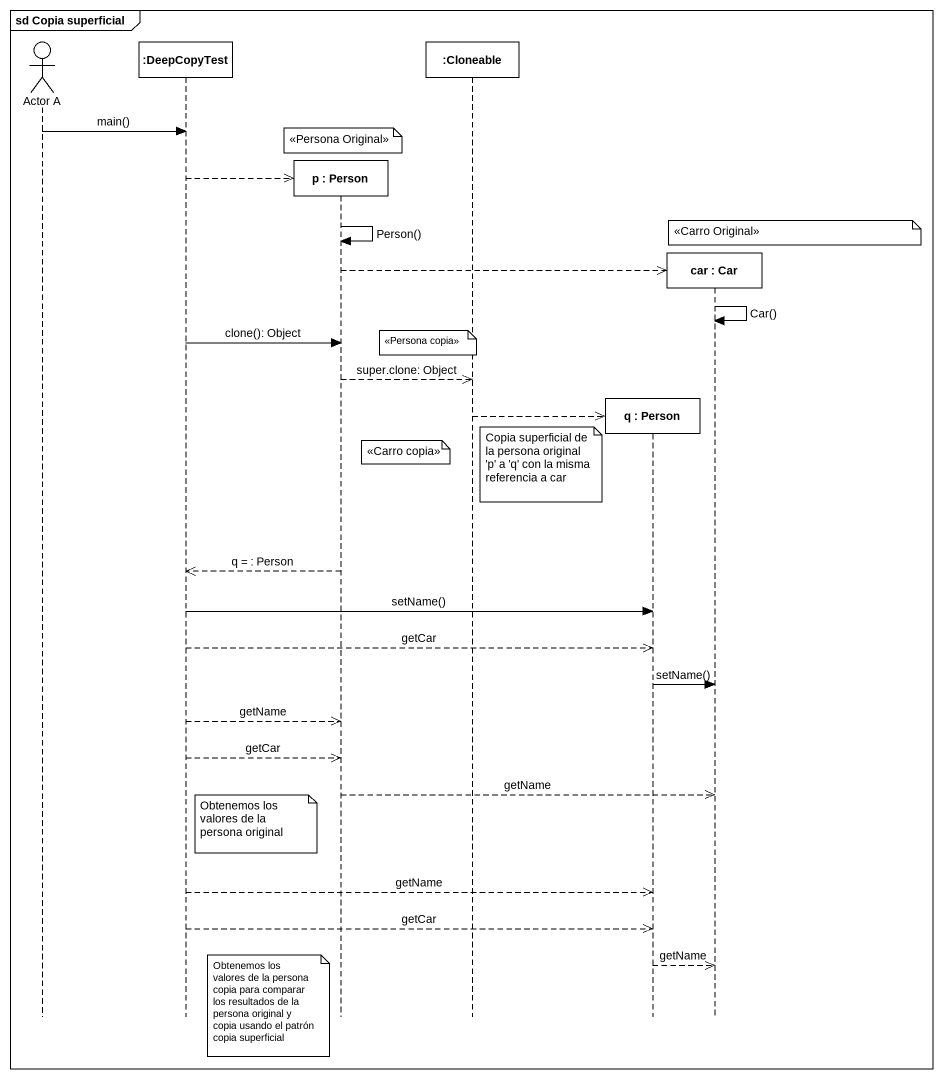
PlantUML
@startuml
mainframe sd Copia superficial
hide footbox
actor "Actor A" as Actor_A
participant ":DeepCopyTest" as DeepCopyTest
participant "p : Person" as p
participant ":Cloneable" as Cloneable
participant "q : Person" as q
participant "car : Car" as car

Actor_A -> DeepCopyTest : main()
note over p : <<Persona Original>>
DeepCopyTest -->> p **
p -> p : Person()
note over car : <<Carro Original>>
p -->> car **
car -> car : Car()
note over Cloneable : <<Persona copia>>
DeepCopyTest -> p : clone(): Object
p -->> Cloneable : super.clone: Object
Cloneable -->> q **
note right of p : <<Carro copia>>
note right of Cloneable : Copia superficial de la persona original 'p' a 'q' con la misma referencia a car
p -->> DeepCopyTest : q = : Person
DeepCopyTest -> q : setName()
DeepCopyTest -->> q : getCar
q -> car : setName()
DeepCopyTest -->> p : getName
DeepCopyTest -->> p : getCar
p -->> car : getName
note right of DeepCopyTest : Obtenemos los valores de la persona original
DeepCopyTest -->> q : getName
DeepCopyTest -->> q : getCar
q -->> car : getName
note left of p : Obtenemos los valores de la persona copia para comparar los resultados de la persona original y copia usando el patrón copia superficial
@enduml
